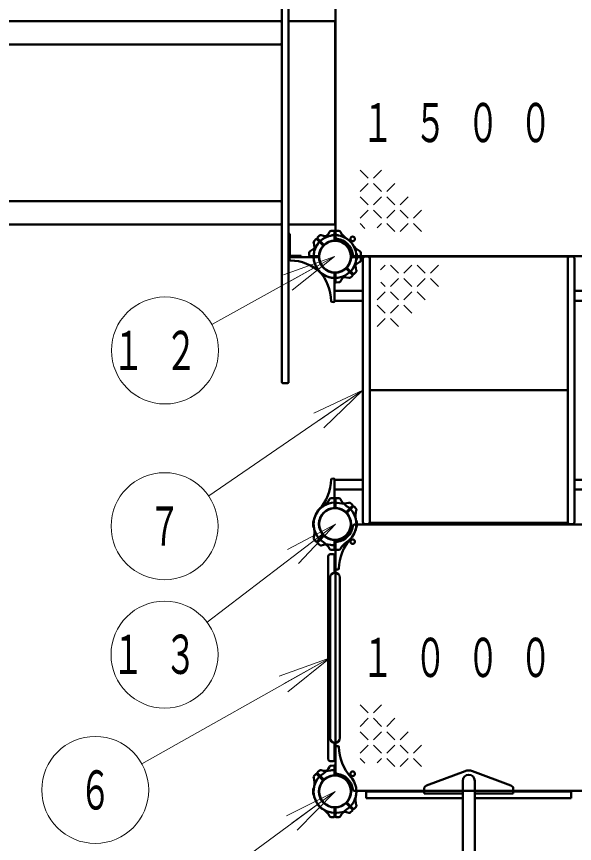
# Model space of a CAD drawing. Units: millimetres on the paper, scale 1:50. Extents: x -385 to 0, y -594 to 267.
# Drawn here: x -256.54 to -225.25, y 129.1 to 175.48 of the extents above; entities that cross this region are included whole.
import ezdxf
from ezdxf.enums import TextEntityAlignment as Align

# ---------------------------------------------------------------- set-up
doc = ezdxf.new("R2010")
doc.units = ezdxf.units.MM
doc.layers.add('LY_1', color=140, linetype='Continuous', lineweight=50)
doc.styles.add('ＭＳ ゴシック', font='')
doc.styles.get('ＭＳ ゴシック').set_extended_font_data('MS Gothic')

msp = doc.modelspace()

# ---------------------------------------------------------------- linework, layer by layer
at = {"layer": 'LY_1'}
for p, q in [((-241.663, 154.976), (-241.663, 184.056)), ((-241.283, 184.056), (-241.283, 154.976)), ((-238.653, 169.516), (-238.653, 175.924)), ((-303.013, 175.216), (-241.763, 175.216)), ((-241.663, 163.916), (-241.663, 175.116)), ((-241.283, 175.216), (-238.683, 175.216)), ((-238.683, 175.216), (-238.683, 163.816)), ((-303.013, 173.916), (-241.763, 173.916)), ((-238.653, 169.516), (-238.653, 163.108)), ((-303.013, 165.116), (-241.763, 165.116)), ((-303.013, 163.816), (-241.763, 163.816)), ((-241.283, 163.816), (-238.683, 163.816)), ((-241.283, 163.286), (-241.283, 162.106)), ((-241.219, 163.286), (-241.283, 163.286)), ((-241.219, 163.286), (-241.219, 162.106)), ((-238.755, 163.465), (-238.9, 163.46)), ((-238.713, 162.954), (-238.713, 163.425)), ((-238.653, 162.954), (-238.653, 163.425)), ((-238.612, 163.465), (-238.455, 163.459)), ((-239.758, 162.99), (-239.857, 162.883)), ((-239.367, 162.658), (-239.701, 162.991)), ((-239.325, 162.7), (-239.658, 163.033)), ((-239.657, 163.091), (-239.551, 163.19)), ((-238.883, 163.199), (-238.883, 163.203)), ((-238.483, 163.199), (-238.483, 163.203)), ((-241.232, 161.944), (-241.227, 161.839)), ((-239.621, 161.986), (-241.192, 161.986)), ((-241.163, 162.05), (-240.583, 162.05)), ((-241.163, 161.986), (-240.583, 161.986)), ((-240.583, 162.05), (-240.583, 161.986)), ((-240.132, 162.088), (-240.127, 162.233)), ((-239.621, 162.046), (-240.092, 162.046)), ((-237.746, 162.046), (-237.275, 162.046)), ((-237.746, 161.986), (-237.275, 161.986)), ((-231.183, 162.046), (-237.591, 162.046)), ((-237.5, 162.216), (-237.497, 162.216)), ((-237.235, 162.088), (-237.24, 162.245)), ((-237.235, 161.945), (-237.24, 161.799)), ((-237.113, 147.116), (-237.113, 161.916)), ((-236.833, 162.016), (-237.013, 162.016)), ((-236.733, 147.016), (-236.733, 162.016)), ((-236.733, 162.016), (-230.855, 162.016)), ((-225.633, 162.016), (-231.512, 162.016)), ((-231.183, 162.046), (-224.776, 162.046)), ((-225.633, 147.016), (-225.633, 162.016)), ((-225.533, 162.016), (-225.353, 162.016)), ((-225.253, 147.116), (-225.253, 161.916)), ((-237.5, 161.816), (-237.497, 161.816)), ((-239.661, 161.321), (-239.664, 161.319)), ((-239.379, 161.038), (-239.381, 161.036)), ((-238.713, 161.079), (-238.713, 159.507)), ((-238.653, 161.079), (-238.653, 160.608)), ((-238.042, 161.332), (-237.709, 160.999)), ((-237.999, 161.374), (-237.666, 161.041)), ((-237.609, 161.042), (-237.501, 161.157)), ((-238.612, 160.568), (-238.467, 160.573)), ((-237.71, 160.941), (-237.825, 160.834)), ((-238.713, 160.088), (-237.113, 160.088)), ((-223.653, 160.088), (-225.253, 160.088)), ((-238.755, 159.467), (-238.86, 159.473)), ((-238.713, 159.544), (-237.113, 159.544)), ((-223.653, 159.544), (-225.253, 159.544)), ((-241.603, 154.916), (-241.343, 154.916)), ((-236.733, 154.516), (-231.183, 154.516)), ((-225.633, 154.516), (-231.183, 154.516)), ((-238.755, 149.565), (-238.86, 149.559)), ((-238.713, 147.954), (-238.713, 149.525)), ((-238.713, 149.488), (-237.113, 149.488)), ((-223.653, 149.488), (-225.253, 149.488)), ((-238.713, 148.944), (-237.113, 148.944)), ((-223.653, 148.944), (-225.253, 148.944)), ((-238.755, 148.465), (-238.912, 148.459)), ((-238.713, 147.954), (-238.713, 148.425)), ((-238.653, 147.954), (-238.653, 148.425)), ((-238.653, 147.954), (-238.653, 148.425)), ((-238.612, 148.465), (-238.467, 148.46)), ((-238.612, 148.465), (-238.467, 148.46)), ((-239.379, 147.994), (-239.381, 147.996)), ((-238.042, 147.7), (-237.709, 148.033)), ((-237.999, 147.658), (-237.666, 147.991)), ((-237.71, 148.091), (-237.825, 148.198)), ((-237.609, 147.99), (-237.501, 147.875)), ((-239.661, 147.711), (-239.664, 147.714)), ((-239.867, 147.216), (-239.87, 147.216)), ((-237.5, 147.216), (-237.497, 147.216)), ((-236.733, 147.08), (-231.183, 147.08)), ((-225.633, 147.08), (-231.183, 147.08)), ((-239.867, 146.816), (-239.87, 146.816)), ((-231.183, 146.986), (-237.591, 146.986)), ((-237.5, 146.816), (-237.497, 146.816)), ((-236.833, 147.016), (-237.013, 147.016)), ((-236.733, 147.016), (-231.183, 147.016)), ((-225.633, 147.016), (-231.183, 147.016)), ((-231.183, 146.986), (-224.776, 146.986)), ((-225.533, 147.016), (-225.353, 147.016)), ((-239.758, 146.042), (-239.857, 146.149)), ((-239.367, 146.374), (-239.701, 146.041)), ((-239.325, 146.332), (-239.658, 145.999)), ((-239.657, 145.941), (-239.551, 145.842)), ((-238.713, 146.079), (-238.713, 145.608)), ((-238.713, 146.079), (-238.713, 145.608)), ((-238.653, 146.079), (-238.653, 145.608)), ((-238.653, 146.079), (-238.653, 144.507)), ((-238.653, 139.516), (-238.653, 145.924)), ((-239.063, 139.516), (-239.063, 145.216)), ((-238.963, 145.316), (-238.783, 145.316)), ((-238.755, 145.568), (-238.9, 145.573)), ((-238.755, 145.568), (-238.9, 145.573)), ((-238.715, 145.256), (-238.715, 144.286)), ((-238.715, 145.256), (-238.651, 145.256)), ((-238.651, 145.256), (-238.651, 144.286)), ((-238.612, 145.568), (-238.455, 145.573)), ((-238.611, 144.467), (-238.506, 144.473)), ((-238.955, 144.016), (-238.955, 139.516)), ((-238.411, 144.016), (-238.411, 139.516)), ((-239.063, 139.516), (-239.063, 133.816)), ((-238.955, 135.016), (-238.955, 139.516)), ((-238.653, 139.516), (-238.653, 133.108)), ((-238.411, 135.016), (-238.411, 139.516)), ((-238.715, 133.776), (-238.715, 134.746)), ((-238.653, 132.954), (-238.653, 134.525)), ((-238.651, 133.776), (-238.651, 134.746)), ((-238.611, 134.565), (-238.506, 134.559)), ((-238.963, 133.716), (-238.783, 133.716)), ((-238.715, 133.776), (-238.651, 133.776)), ((-239.657, 133.091), (-239.551, 133.19)), ((-238.755, 133.465), (-238.9, 133.46)), ((-238.713, 132.954), (-238.713, 133.425)), ((-233.554, 132.345), (-231.387, 133.159)), ((-228.813, 132.345), (-230.979, 133.159)), ((-239.758, 132.99), (-239.857, 132.883)), ((-239.367, 132.658), (-239.701, 132.991)), ((-239.325, 132.7), (-239.658, 133.033)), ((-239.867, 132.216), (-239.87, 132.216)), ((-231.523, 132.616), (-231.523, 124.639)), ((-230.843, 132.616), (-230.843, 125.71)), ((-239.867, 131.816), (-239.87, 131.816)), ((-231.183, 132.046), (-237.591, 132.046)), ((-236.933, 131.636), (-236.933, 132.016)), ((-236.933, 132.016), (-233.683, 132.016)), ((-233.683, 132.158), (-233.683, 131.896)), ((-233.683, 131.896), (-231.523, 131.896)), ((-231.183, 132.046), (-224.776, 132.046)), ((-228.683, 131.896), (-230.843, 131.896)), ((-228.683, 132.158), (-228.683, 131.896)), ((-228.683, 132.016), (-225.433, 132.016)), ((-225.433, 131.636), (-225.433, 132.016)), ((-239.661, 131.321), (-239.664, 131.319)), ((-238.042, 131.332), (-237.709, 130.999)), ((-237.999, 131.374), (-237.666, 131.041)), ((-236.933, 131.636), (-231.523, 131.636)), ((-225.433, 131.636), (-230.843, 131.636)), ((-239.379, 131.038), (-239.381, 131.036)), ((-238.713, 131.079), (-238.713, 130.608)), ((-238.653, 131.079), (-238.653, 130.608)), ((-237.71, 130.941), (-237.825, 130.834)), ((-237.609, 131.042), (-237.501, 131.157)), ((-238.755, 130.568), (-238.912, 130.573)), ((-238.612, 130.568), (-238.467, 130.573))]:
    msp.add_line(p, q, dxfattribs=at)
at = {"layer": 'LY_1', "color": 7, "lineweight": 13}
for p, q in [((-241.663, 163.916), (-241.663, 175.116)), ((-236.831, 166.418), (-237.281, 166.868)), ((-236.081, 166.868), (-236.531, 166.418)), ((-236.831, 166.118), (-237.281, 165.668)), ((-236.081, 165.668), (-236.531, 166.118)), ((-235.331, 166.118), (-235.781, 165.668)), ((-236.831, 164.918), (-237.281, 165.368)), ((-236.081, 165.368), (-236.531, 164.918)), ((-235.331, 164.918), (-235.781, 165.368)), ((-234.581, 165.368), (-235.031, 164.918)), ((-236.831, 164.618), (-237.281, 164.168)), ((-236.081, 164.168), (-236.531, 164.618)), ((-235.331, 164.618), (-235.781, 164.168)), ((-234.581, 164.168), (-235.031, 164.618)), ((-233.831, 164.618), (-234.281, 164.168)), ((-237.014, 163.601), (-237.281, 163.868)), ((-236.081, 163.868), (-236.321, 163.629)), ((-235.331, 163.418), (-235.781, 163.868)), ((-234.581, 163.868), (-235.031, 163.418)), ((-233.831, 163.418), (-234.281, 163.868)), ((-238.713, 162.016), (-245.595, 158.204)), ((-241.58, 161), (-238.713, 162.016)), ((-238.713, 162.016), (-241.338, 160.562)), ((-238.713, 162.016), (-241.095, 160.125)), ((-236.138, 161.273), (-235.871, 161.54)), ((-235.121, 161.09), (-235.571, 161.54)), ((-234.821, 161.09), (-234.371, 161.54)), ((-233.621, 161.09), (-234.071, 161.54)), ((-233.321, 161.09), (-232.871, 161.54)), ((-235.871, 160.34), (-236.111, 160.579)), ((-235.571, 160.34), (-235.121, 160.79)), ((-234.371, 160.34), (-234.821, 160.79)), ((-234.071, 160.34), (-233.621, 160.79)), ((-232.871, 160.34), (-233.321, 160.79)), ((-236.321, 159.59), (-235.871, 160.04)), ((-235.121, 159.59), (-235.571, 160.04)), ((-234.821, 159.59), (-234.371, 160.04)), ((-233.621, 159.59), (-234.071, 160.04)), ((-235.871, 158.84), (-236.321, 159.29)), ((-235.571, 158.84), (-235.121, 159.29)), ((-234.371, 158.84), (-234.821, 159.29)), ((-236.321, 158.09), (-235.871, 158.54)), ((-235.121, 158.09), (-235.571, 158.54)), ((-237.113, 154.516), (-245.767, 148.589)), ((-239.871, 153.233), (-237.113, 154.516)), ((-237.113, 154.516), (-239.588, 152.821)), ((-237.113, 154.516), (-239.306, 152.408)), ((-238.653, 147.016), (-245.86, 141.511)), ((-241.341, 145.592), (-238.653, 147.016)), ((-238.653, 147.016), (-241.037, 145.195)), ((-238.653, 147.016), (-240.734, 144.798)), ((-238.955, 139.516), (-249.516, 133.573)), ((-241.815, 138.481), (-238.955, 139.516)), ((-238.955, 139.516), (-241.57, 138.045)), ((-238.955, 139.516), (-241.325, 137.609)), ((-236.831, 136.418), (-237.281, 136.868)), ((-236.081, 136.868), (-236.531, 136.418)), ((-236.831, 136.118), (-237.281, 135.668)), ((-236.081, 135.668), (-236.531, 136.118)), ((-235.331, 136.118), (-235.781, 135.668)), ((-236.831, 134.918), (-237.281, 135.368)), ((-236.081, 135.368), (-236.531, 134.918)), ((-235.331, 134.918), (-235.781, 135.368)), ((-234.581, 135.368), (-235.031, 134.918)), ((-236.831, 134.618), (-237.281, 134.168)), ((-236.081, 134.168), (-236.531, 134.618)), ((-235.331, 134.618), (-235.781, 134.168)), ((-234.581, 134.168), (-235.031, 134.618)), ((-233.831, 134.618), (-234.281, 134.168)), ((-237.014, 133.601), (-237.281, 133.868)), ((-236.081, 133.868), (-236.321, 133.629)), ((-235.331, 133.418), (-235.781, 133.868)), ((-234.581, 133.868), (-235.031, 133.418)), ((-233.831, 133.418), (-234.281, 133.868)), ((-238.683, 132.016), (-246.088, 126.564)), ((-241.396, 130.64), (-238.683, 132.016)), ((-238.683, 132.016), (-241.099, 130.237)), ((-238.683, 132.016), (-240.803, 129.835))]:
    msp.add_line(p, q, dxfattribs=at)
at = {"layer": 'LY_1'}
for centre, radius in [((-238.683, 162.016), 0.891), ((-238.683, 162.016), 0.891), ((-237.693, 163.006), 0.13), ((-238.683, 147.016), 0.891), ((-238.683, 147.016), 0.891), ((-238.683, 147.016), 0.891), ((-237.693, 146.026), 0.13), ((-237.693, 133.006), 0.13), ((-238.683, 132.016), 0.891), ((-238.683, 132.016), 0.891)]:
    msp.add_circle(centre, radius, dxfattribs=at)
at = {"layer": 'LY_1', "color": 7, "lineweight": 13}
for centre in [(-248.219, 156.75), (-248.242, 146.894), (-248.244, 139.69), (-252.131, 132.101)]:
    msp.add_circle(centre, 3, dxfattribs=at)
at = {"layer": 'LY_1'}
for centre, radius, start, end in [((-241.763, 175.116), 0.1, 0, 90), ((-241.763, 174.016), 0.1, 270, 0), ((-241.763, 165.016), 0.1, 0, 90), ((-241.763, 163.916), 0.1, 270, 0), ((-239.873, 163.867), 1, 302.7272, 332.5412), ((-238.897, 163.36), 0.1, 92, 152.5412), ((-238.897, 163.36), 0.1, 92, 152.5412), ((-238.753, 163.425), 0.04, 0, 92), ((-238.613, 163.425), 0.04, 88, 180), ((-238.47, 163.36), 0.1, 27.4588, 88), ((-237.494, 163.867), 1, 207.4588, 237.2728), ((-239.784, 162.815), 0.1, 137, 197.5412), ((-238.683, 162.016), 1.2, 122.7272, 180), ((-239.729, 162.963), 0.04, 45, 137), ((-238.683, 162.016), 1.2, 90, 147.2728), ((-239.63, 163.062), 0.04, 133, 225), ((-238.683, 162.016), 0.9, 94.2707, 180), ((-238.683, 162.016), 0.9, 90, 175.7293), ((-239.483, 163.117), 0.1, 72.4588, 133), ((-239.151, 164.166), 1, 252.4588, 282.2728), ((-238.683, 162.016), 0.9, 45, 130.7293), ((-238.683, 162.016), 1.2, 88.5675, 102.2728), ((-238.863, 163.203), 0.02, 98.6269, 180), ((-238.683, 162.016), 1.22, 90, 98.6269), ((-238.753, 162.954), 0.04, 274.2707, 0), ((-238.683, 162.016), 1.22, 81.3731, 90), ((-238.683, 162.016), 1.2, 32.7272, 90), ((-238.683, 162.016), 0.9, 4.2707, 90), ((-238.553, 163.108), 0.1, 180, 263.2128), ((-238.613, 162.954), 0.04, 180, 265.7293), ((-238.683, 162.016), 0.9, 0, 85.7293), ((-238.683, 162.016), 1, 6.7872, 83.2128), ((-238.503, 163.203), 0.02, 0, 81.3731), ((-238.683, 162.016), 1.2, 0, 57.2728), ((-240.534, 163.206), 1, 297.4588, 327.2728), ((-240.833, 162.484), 1, 347.7272, 17.5412), ((-238.683, 162.016), 0.9, 139.2707, 225), ((-239.396, 162.629), 0.04, 319.2707, 45), ((-239.297, 162.728), 0.04, 225, 310.7293), ((-238.683, 162.016), 0.9, 319.2707, 45), ((-236.833, 163.206), 1, 212.7272, 242.5412), ((-241.163, 162.106), 0.12, 180, 270), ((-241.192, 161.946), 0.04, 90, 183), ((-241.163, 162.106), 0.056, 180, 270), ((-240.092, 162.086), 0.04, 178, 270), ((-240.027, 162.229), 0.1, 117.4588, 178), ((-238.683, 162.016), 1.2, 167.7272, 225), ((-238.683, 162.016), 1.2, 180, 222.2172), ((-239.621, 162.086), 0.04, 270, 355.7293), ((-239.621, 161.946), 0.04, 4.2707, 90), ((-238.683, 162.016), 0.9, 180, 265.7293), ((-238.683, 162.016), 0.9, 184.2707, 270), ((-238.683, 162.016), 0.9, 270, 355.7293), ((-238.683, 162.016), 0.9, 274.2707, 0), ((-238.683, 162.016), 1.2, 302.7272, 0), ((-237.746, 162.086), 0.04, 184.2707, 270), ((-237.746, 161.946), 0.04, 90, 175.7293), ((-237.591, 162.146), 0.1, 186.7872, 270), ((-238.683, 162.016), 1.2, 347.7272, 1.4325), ((-237.497, 162.196), 0.02, 8.6269, 90), ((-238.683, 162.016), 1.22, 0, 8.6269), ((-238.683, 162.016), 1.22, 351.3731, 0), ((-237.34, 162.229), 0.1, 2, 62.5412), ((-237.275, 162.086), 0.04, 270, 2), ((-237.275, 161.946), 0.04, 358, 90), ((-237.013, 161.916), 0.1, 90, 180), ((-236.833, 161.916), 0.1, 360, 90), ((-225.533, 161.916), 0.1, 90, 180), ((-225.353, 161.916), 0.1, 0, 90), ((-241.187, 161.841), 0.04, 183, 268.9158), ((-241.237, 159.202), 2.6, 47.7828, 88.9159), ((-237.971, 161.403), 0.04, 139.2707, 225), ((-236.833, 160.827), 1, 117.4588, 147.2728), ((-236.534, 161.548), 1, 167.7272, 197.5412), ((-237.497, 161.836), 0.02, 270, 351.3731), ((-237.34, 161.803), 0.1, 297.4588, 358), ((-237.34, 161.803), 0.1, 297.4588, 358), ((-239.65, 161.304), 0.02, 135, 216.3731), ((-238.683, 162.016), 1.22, 216.3731, 225), ((-241.498, 159.463), 2.6, 1.0841, 42.2172), ((-238.683, 162.016), 1.22, 225, 233.6269), ((-238.683, 162.016), 1.2, 225, 282.2728), ((-238.683, 162.016), 1.2, 227.7828, 270), ((-239.395, 161.05), 0.02, 233.6269, 315), ((-238.683, 162.016), 0.9, 225, 310.7293), ((-238.753, 161.079), 0.04, 0, 85.7293), ((-238.683, 162.016), 1.2, 270, 327.2728), ((-238.613, 161.079), 0.04, 94.2707, 180), ((-237.494, 160.165), 1, 122.7272, 152.5412), ((-238.07, 161.304), 0.04, 45, 130.7293), ((-237.737, 160.971), 0.04, 313, 45), ((-237.638, 161.07), 0.04, 225, 317), ((-237.582, 161.217), 0.1, 317, 17.5412), ((-238.613, 160.608), 0.04, 180, 272), ((-238.47, 160.673), 0.1, 272, 332.5412), ((-238.216, 159.866), 1, 72.4588, 102.2728), ((-237.884, 160.915), 0.1, 252.4588, 313), ((-238.858, 159.513), 0.04, 181.0841, 267), ((-238.753, 159.507), 0.04, 267, 0), ((-241.603, 154.976), 0.06, 180, 270), ((-241.343, 154.976), 0.06, 270, 0), ((-241.498, 149.57), 2.6, 317.7828, 358.9158), ((-238.858, 149.52), 0.04, 93, 178.9159), ((-238.753, 149.525), 0.04, 0, 93), ((-238.897, 148.36), 0.1, 92, 152.5412), ((-238.753, 148.425), 0.04, 0, 92), ((-238.613, 148.425), 0.04, 88, 180), ((-238.613, 148.425), 0.04, 88, 180), ((-238.47, 148.36), 0.1, 27.4588, 88), ((-238.47, 148.36), 0.1, 27.4588, 88), ((-238.47, 148.36), 0.1, 27.4588, 88), ((-238.683, 147.016), 1.2, 122.7272, 180), ((-238.683, 147.016), 1.22, 126.3731, 135), ((-238.683, 147.016), 1.2, 77.7272, 135), ((-239.395, 147.982), 0.02, 45, 126.3731), ((-239.873, 148.867), 1, 302.7272, 332.5412), ((-238.216, 149.166), 1, 257.7272, 287.5412), ((-237.494, 148.867), 1, 207.4588, 237.2728), ((-237.494, 148.867), 1, 207.4588, 237.2728), ((-238.683, 147.016), 1.2, 0, 57.2728), ((-238.683, 147.016), 1.2, 0, 57.2728), ((-237.884, 148.117), 0.1, 47, 107.5412), ((-237.737, 148.062), 0.04, 315, 47), ((-237.638, 147.963), 0.04, 43, 135), ((-238.683, 147.016), 1.2, 135, 192.2728), ((-238.683, 147.016), 1.2, 137.7828, 180), ((-239.65, 147.728), 0.02, 143.6269, 225), ((-238.683, 147.016), 1.22, 135, 143.6269), ((-238.683, 147.016), 0.9, 94.2707, 180), ((-238.683, 147.016), 0.9, 94.2707, 180), ((-238.683, 147.016), 0.9, 135, 220.7293), ((-238.683, 147.016), 0.9, 49.2707, 135), ((-238.753, 147.954), 0.04, 274.2707, 0), ((-238.753, 147.954), 0.04, 274.2707, 0), ((-238.613, 147.954), 0.04, 180, 265.7293), ((-238.613, 147.954), 0.04, 180, 265.7293), ((-238.683, 147.016), 0.9, 0, 85.7293), ((-238.683, 147.016), 0.9, 0, 85.7293), ((-238.07, 147.728), 0.04, 229.2707, 315), ((-238.683, 147.016), 0.9, 315, 40.7293), ((-237.971, 147.629), 0.04, 135, 220.7293), ((-236.534, 147.484), 1, 162.4588, 192.2728), ((-237.582, 147.815), 0.1, 342.4588, 43), ((-238.683, 147.016), 1.22, 171.3731, 180), ((-239.87, 147.196), 0.02, 90, 171.3731), ((-238.683, 147.016), 1.2, 358.5675, 12.2728), ((-237.497, 147.196), 0.02, 8.6269, 90), ((-238.683, 147.016), 1.22, 0, 8.6269), ((-237.013, 147.116), 0.1, 180, 270), ((-236.833, 147.116), 0.1, 270, 360), ((-225.533, 147.116), 0.1, 180, 270), ((-225.353, 147.116), 0.1, 270, 0), ((-238.683, 147.016), 1.22, 180, 188.6269), ((-239.87, 146.836), 0.02, 188.6269, 270), ((-238.683, 147.016), 1.2, 180, 237.2728), ((-238.683, 147.016), 1.2, 180, 237.2728), ((-240.833, 146.548), 1, 342.4588, 12.2728), ((-238.683, 147.016), 0.9, 180, 265.7293), ((-238.683, 147.016), 0.9, 180, 265.7293), ((-238.683, 147.016), 0.9, 274.2707, 0), ((-238.683, 147.016), 0.9, 274.2707, 0), ((-238.683, 147.016), 1, 276.7872, 353.2128), ((-238.683, 147.016), 1.2, 302.7272, 0), ((-238.683, 147.016), 1.2, 317.7828, 0), ((-237.591, 146.886), 0.1, 90, 173.2128), ((-237.497, 146.836), 0.02, 270, 351.3731), ((-238.683, 147.016), 1.22, 351.3731, 0), ((-239.784, 146.217), 0.1, 162.4588, 223), ((-239.396, 146.403), 0.04, 315, 40.7293), ((-239.297, 146.304), 0.04, 49.2707, 135), ((-238.683, 147.016), 0.9, 229.2707, 315), ((-238.753, 146.079), 0.04, 0, 85.7293), ((-238.753, 146.079), 0.04, 0, 85.7293), ((-238.613, 146.079), 0.04, 94.2707, 180), ((-238.613, 146.079), 0.04, 94.2707, 180), ((-235.869, 144.463), 2.6, 137.7828, 178.9159), ((-239.729, 146.07), 0.04, 223, 315), ((-239.63, 145.971), 0.04, 135, 227), ((-239.483, 145.915), 0.1, 227, 287.5412), ((-239.151, 144.866), 1, 77.7272, 107.5412), ((-239.873, 145.165), 1, 27.4588, 57.2728), ((-239.873, 145.165), 1, 27.4588, 57.2728), ((-238.683, 147.016), 1.2, 257.7272, 271.4325), ((-238.553, 145.924), 0.1, 96.7872, 180), ((-237.494, 145.165), 1, 122.7272, 152.5412), ((-238.963, 145.216), 0.1, 90, 180), ((-238.897, 145.673), 0.1, 207.4588, 268), ((-238.897, 145.673), 0.1, 207.4588, 268), ((-238.897, 145.673), 0.1, 207.4588, 268), ((-238.783, 145.216), 0.1, 23.5782, 90), ((-238.753, 145.608), 0.04, 268, 0), ((-238.753, 145.608), 0.04, 268, 0), ((-238.613, 145.608), 0.04, 180, 272), ((-238.47, 145.673), 0.1, 272, 332.5412), ((-238.683, 144.016), 0.272, 0, 180), ((-238.613, 144.507), 0.04, 180, 273), ((-238.509, 144.513), 0.04, 273, 358.9158), ((-238.683, 135.016), 0.272, 180, 0), ((-238.613, 134.525), 0.04, 87, 180), ((-238.509, 134.52), 0.04, 1.0841, 87), ((-235.869, 134.57), 2.6, 181.0841, 222.2172), ((-238.963, 133.816), 0.1, 180, 270), ((-238.783, 133.816), 0.1, 270, 336.4218), ((-239.483, 133.117), 0.1, 72.4588, 133), ((-239.151, 134.166), 1, 252.4588, 282.2728), ((-239.873, 133.867), 1, 302.7272, 332.5412), ((-238.897, 133.36), 0.1, 92, 152.5412), ((-238.683, 132.016), 1.2, 88.5675, 102.2728), ((-238.753, 133.425), 0.04, 0, 92), ((-231.183, 132.616), 0.58, 90, 110.5985), ((-231.183, 132.616), 0.58, 69.4015, 90), ((-239.784, 132.815), 0.1, 137, 197.5412), ((-238.683, 132.016), 1.2, 122.7272, 180), ((-240.833, 132.484), 1, 347.7272, 17.5412), ((-239.729, 132.963), 0.04, 45, 137), ((-239.63, 133.062), 0.04, 133, 225), ((-238.683, 132.016), 0.9, 94.2707, 180), ((-239.396, 132.629), 0.04, 319.2707, 45), ((-239.297, 132.728), 0.04, 225, 310.7293), ((-238.683, 132.016), 0.9, 45, 130.7293), ((-238.753, 132.954), 0.04, 274.2707, 0), ((-238.553, 133.108), 0.1, 180, 263.2128), ((-238.613, 132.954), 0.04, 180, 265.7293), ((-238.683, 132.016), 0.9, 0, 85.7293), ((-238.683, 132.016), 1, 6.7872, 83.2128), ((-238.683, 132.016), 1.2, 0, 42.2172), ((-231.183, 132.616), 0.34, 0, 180), ((-238.683, 132.016), 1.22, 171.3731, 180), ((-239.87, 132.196), 0.02, 90, 171.3731), ((-238.683, 132.016), 1.2, 167.7272, 225), ((-238.683, 132.016), 0.9, 139.2707, 225), ((-238.683, 132.016), 0.9, 319.2707, 45), ((-233.483, 132.158), 0.2, 110.5985, 180), ((-228.883, 132.158), 0.2, 0, 69.4015), ((-238.683, 132.016), 1.22, 180, 188.6269), ((-239.87, 131.836), 0.02, 188.6269, 270), ((-238.683, 132.016), 1.2, 180, 237.2728), ((-238.683, 132.016), 0.9, 180, 265.7293), ((-238.683, 132.016), 0.9, 274.2707, 0), ((-238.683, 132.016), 1.2, 302.7272, 0), ((-237.591, 132.146), 0.1, 186.7872, 270), ((-236.534, 131.548), 1, 167.7272, 197.5412), ((-238.683, 132.016), 1.2, 347.7272, 1.4325), ((-239.65, 131.304), 0.02, 135, 216.3731), ((-238.683, 132.016), 1.22, 216.3731, 225), ((-238.683, 132.016), 0.9, 225, 310.7293), ((-238.07, 131.304), 0.04, 45, 130.7293), ((-237.971, 131.403), 0.04, 139.2707, 225), ((-238.683, 132.016), 1.22, 225, 233.6269), ((-238.683, 132.016), 1.2, 225, 282.2728), ((-239.395, 131.05), 0.02, 233.6269, 315), ((-239.873, 130.165), 1, 27.4588, 57.2728), ((-238.753, 131.079), 0.04, 0, 85.7293), ((-238.613, 131.079), 0.04, 94.2707, 180), ((-238.216, 129.866), 1, 72.4588, 102.2728), ((-237.494, 130.165), 1, 122.7272, 152.5412), ((-237.884, 130.915), 0.1, 252.4588, 313), ((-237.737, 130.971), 0.04, 313, 45), ((-237.638, 131.07), 0.04, 225, 317), ((-237.582, 131.217), 0.1, 317, 17.5412), ((-238.897, 130.673), 0.1, 207.4588, 268), ((-238.753, 130.608), 0.04, 268, 0), ((-238.613, 130.608), 0.04, 180, 272), ((-238.47, 130.673), 0.1, 272, 332.5412), ((-238.47, 130.673), 0.1, 272, 332.5412)]:
    msp.add_arc(centre, radius, start, end, dxfattribs=at)

# ---------------------------------------------------------------- texts
at = {"layer": 'LY_1', "color": 7, "style": 'ＭＳ ゴシック', "width": 0.6}
for s, p in [('７', (-248.242, 146.894)), ('６', (-252.131, 132.101))]:
    msp.add_text(s, height=2.199, dxfattribs=at).set_placement(p, align=Align.MIDDLE_CENTER)
at = {"layer": 'LY_1', "color": 7, "char_height": 2.199, "style": 'ＭＳ ゴシック'}
for s, insert, attachment_point in [('\\T1.64;\\W0.6;１５００', (-237.183, 169.516), 4), ('\\T1.64;\\W0.6;１２', (-248.219, 156.75), 5), ('\\T1.64;\\W0.6;１３', (-248.244, 139.69), 5), ('\\T1.64;\\W0.6;１０００', (-237.183, 139.516), 4)]:
    msp.add_mtext(s, dxfattribs=dict(at, insert=insert, attachment_point=attachment_point))

doc.saveas('drawing.dxf')
